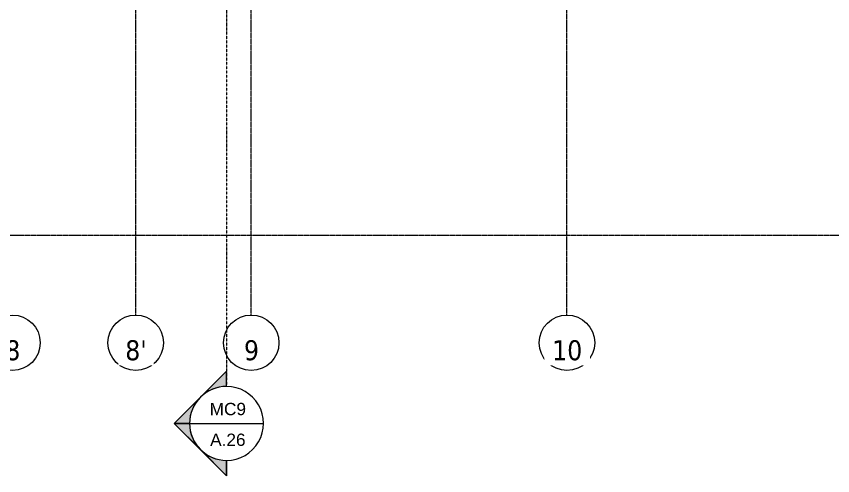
# Model space of a CAD drawing. Header units: millimetres. Extents: x 1591 to 240306, y -15958 to 82755.
# Drawn here: x 88454 to 109654, y 11003 to 22933 of the extents above; entities that cross this region are included whole.
import ezdxf

# ---------------------------------------------------------------- set-up
doc = ezdxf.new("R2010")
doc.units = ezdxf.units.MM
doc.linetypes.add('Dash Dot 3_16_', pattern=[7.9375, 4.7625, -1.5875, 0, -1.5875])
doc.linetypes.add('Grid Line', pattern=[22.225, 12.7, -3.175, 3.175, -3.175])
for name, color, linetype, lineweight in [('G-ANNO-SYMB', 111, 'Continuous', 9), ('G-ANNO-SYMB-1', 111, 'Dash Dot 3_16_', 18), ('S-GRID-1', 1, 'Grid Line', 9), ('S-GRID-IDEN', 1, 'Continuous', 9)]:
    doc.layers.add(name, color=color, linetype=linetype, lineweight=lineweight)
doc.styles.add('Arial_5', font='arial_0.ttf', dxfattribs={"height": 320})
doc.styles.add('Tahoma_B', font='tahomabd_0.ttf', dxfattribs={"height": 520})

# ---------------------------------------------------------------- blocks, each defined once
blk = doc.blocks.new('Grid - M_Grid Head - Circle-353313-TKCS_MB TẦNG 3-4')
at = {"layer": 'S-GRID-IDEN'}
blk.add_circle((0, 0), 4.5, dxfattribs=at)
blk = doc.blocks.new('Section - M_Section Head - Filled-352373-TKCS_MB TẦNG 3-4')
at = {"layer": 'G-ANNO-SYMB'}
h = blk.add_hatch(color=256, dxfattribs=at)
edge = h.paths.add_edge_path()
edge.add_line((-6, 8.49), (-6, 6))
edge.add_arc((-6, 0), 6, 90, 135)
edge.add_line((-10.24, 4.24), (-6, 8.49))
h = blk.add_hatch(color=256, dxfattribs=at)
edge = h.paths.add_edge_path()
edge.add_line((-6, 8.49), (-1.76, 4.24))
edge.add_arc((-6, 0), 6, 45, 90)
edge.add_line((-6, 6), (-6, 8.49))
h = blk.add_hatch(color=256, dxfattribs=at)
edge = h.paths.add_edge_path()
edge.add_line((-14.49, 0), (-10.24, 4.24))
edge.add_arc((-6, 0), 6, 135, 180)
edge.add_line((-12, 0), (-14.49, 0))
h = blk.add_hatch(color=256, dxfattribs=at)
edge = h.paths.add_edge_path()
edge.add_line((2.49, 0), (0, 0))
edge.add_arc((-6, 0), 6, 360, 405)
edge.add_line((-1.76, 4.24), (2.49, 0))
for p, q in [((-6, 8.49), (-14.49, 0)), ((-6, 8.49), (-10.24, 4.24)), ((-6, 8.49), (2.49, 0)), ((-6, 6), (-6, 8.49)), ((-6, 8.49), (-6, 6)), ((-1.76, 4.24), (-6, 8.49)), ((-10.24, 4.24), (-14.49, 0)), ((2.49, 0), (-1.76, 4.24)), ((-14.49, 0), (-12, 0)), ((0, 0), (2.49, 0)), ((-12, 0), (-14.49, 0)), ((0, 0), (2.49, 0))]:
    blk.add_line(p, q, dxfattribs=at)
for start, end in [(360, 180), (90, 135), (45, 90), (135, 180), (360, 45), (180, 360)]:
    blk.add_arc((-6, 0), 6, start, end, dxfattribs=at)

msp = doc.modelspace()

# ---------------------------------------------------------------- linework, layer by layer
at = {"layer": 'G-ANNO-SYMB'}
msp.add_line((92952.7, 12360.5), (94872.7, 12360.5), dxfattribs=at)
at = {"layer": 'G-ANNO-SYMB-1'}
msp.add_line((93912.7, 82373.8), (93912.7, 13320.5), dxfattribs=at)
at = {"layer": 'S-GRID-1'}
for p, q in [((91553.9, 19175.3), (91553.9, 76690.4)), ((94553.9, 19175.3), (94553.9, 76690.4)), ((102753.9, 19175.3), (102753.9, 76690.4)), ((91553.9, 15175.3), (91553.9, 19175.3)), ((94553.9, 15175.3), (94553.9, 19175.3)), ((102753.9, 15175.3), (102753.9, 19175.3)), ((139245.7, 17236.9), (45492.6, 17236.9))]:
    msp.add_line(p, q, dxfattribs=at)

# ---------------------------------------------------------------- block references
at = {"layer": 'G-ANNO-SYMB', "xscale": 159.9999999999999, "yscale": 159.9999999999999, "zscale": 159.9999999999999, "rotation": 89.99999999999947}
msp.add_blockref('Section - M_Section Head - Filled-352373-TKCS_MB TẦNG 3-4', (93912.7, 13320.5), dxfattribs=at)
at = {"layer": 'S-GRID-IDEN', "xscale": 159.9999999999999, "yscale": 159.9999999999999, "zscale": 159.9999999999999}
for p in [(88353.9, 14455.3), (91553.9, 14455.3), (94553.9, 14455.3), (102753.9, 14455.3)]:
    msp.add_blockref('Grid - M_Grid Head - Circle-353313-TKCS_MB TẦNG 3-4', p, dxfattribs=at)

# ---------------------------------------------------------------- texts
at = {"layer": 'G-ANNO-SYMB', "char_height": 320, "attachment_point": 5, "line_spacing_factor": 0.936439, "style": 'Arial_5'}
for s, insert, width in [('\\pt2032,4064,6096,8128,10160,12192,14224,16256,18288,20320,22352,24384,26416,28448,30480,32512,34544,36576,38608,40640,42672,44704,46736,48768,50800,52832,54864,56896,58928,60960,62992,65024;MC9', (93946.7, 12731.7), 963.2), ('\\pt2032,4064,6096,8128,10160,12192,14224,16256,18288,20320,22352,24384,26416,28448,30480,32512,34544,36576,38608,40640,42672,44704,46736,48768,50800,52832,54864,56896,58928,60960,62992,65024;A.26', (93946.7, 11933.4), 952)]:
    msp.add_mtext(s, dxfattribs=dict(at, insert=insert, width=width))

# ---------------------------------------------------------------- next in the draw order: texts
at = {"layer": 'S-GRID-IDEN', "char_height": 520, "attachment_point": 5, "line_spacing_factor": 0.996129, "style": 'Tahoma_B', "bg_fill": 3, "box_fill_scale": 1.25, "bg_fill_color": 256, "bg_fill_true_color": 13158600, "bg_fill_transparency": 0}
for s, insert, width in [('\\pt2031.9988,4063.9976,6096.0016,8128.0004,10159.9992,12191.998,14224.002,16256.0008,18287.9996,20319.9984,22352.0024,24384.0012,26416,28447.9988,30479.9976,32512.0016,34544.0004,36575.9992,38607.998,40640.002,42672.0008,44703.9996,46735.9984,48768.0024,50800.0012,52832,54863.9988,56895.9976,58928.0016,60960.0004,62991.9992,65023.998;8', (88361.4, 14255.6), 465.6), ("\\pt2031.9988,4063.9976,6096.0016,8128.0004,10159.9992,12191.998,14224.002,16256.0008,18287.9996,20319.9984,22352.0024,24384.0012,26416,28447.9988,30479.9976,32512.0016,34544.0004,36575.9992,38607.998,40640.002,42672.0008,44703.9996,46735.9984,48768.0024,50800.0012,52832,54863.9988,56895.9976,58928.0016,60960.0004,62991.9992,65023.998;8'", (91561.4, 14255.6), 656), ('\\pt2031.9988,4063.9976,6096.0016,8128.0004,10159.9992,12191.998,14224.002,16256.0008,18287.9996,20319.9984,22352.0024,24384.0012,26416,28447.9988,30479.9976,32512.0016,34544.0004,36575.9992,38607.998,40640.002,42672.0008,44703.9996,46735.9984,48768.0024,50800.0012,52832,54863.9988,56895.9976,58928.0016,60960.0004,62991.9992,65023.998;9', (94561.4, 14255.6), 465.6), ('\\pt2031.9988,4063.9976,6096.0016,8128.0004,10159.9992,12191.998,14224.002,16256.0008,18287.9996,20319.9984,22352.0024,24384.0012,26416,28447.9988,30479.9976,32512.0016,34544.0004,36575.9992,38607.998,40640.002,42672.0008,44703.9996,46735.9984,48768.0024,50800.0012,52832,54863.9988,56895.9976,58928.0016,60960.0004,62991.9992,65023.998;10', (102760.6, 14255.6), 921.6)]:
    msp.add_mtext(s, dxfattribs=dict(at, insert=insert, width=width))

doc.saveas('drawing.dxf')
